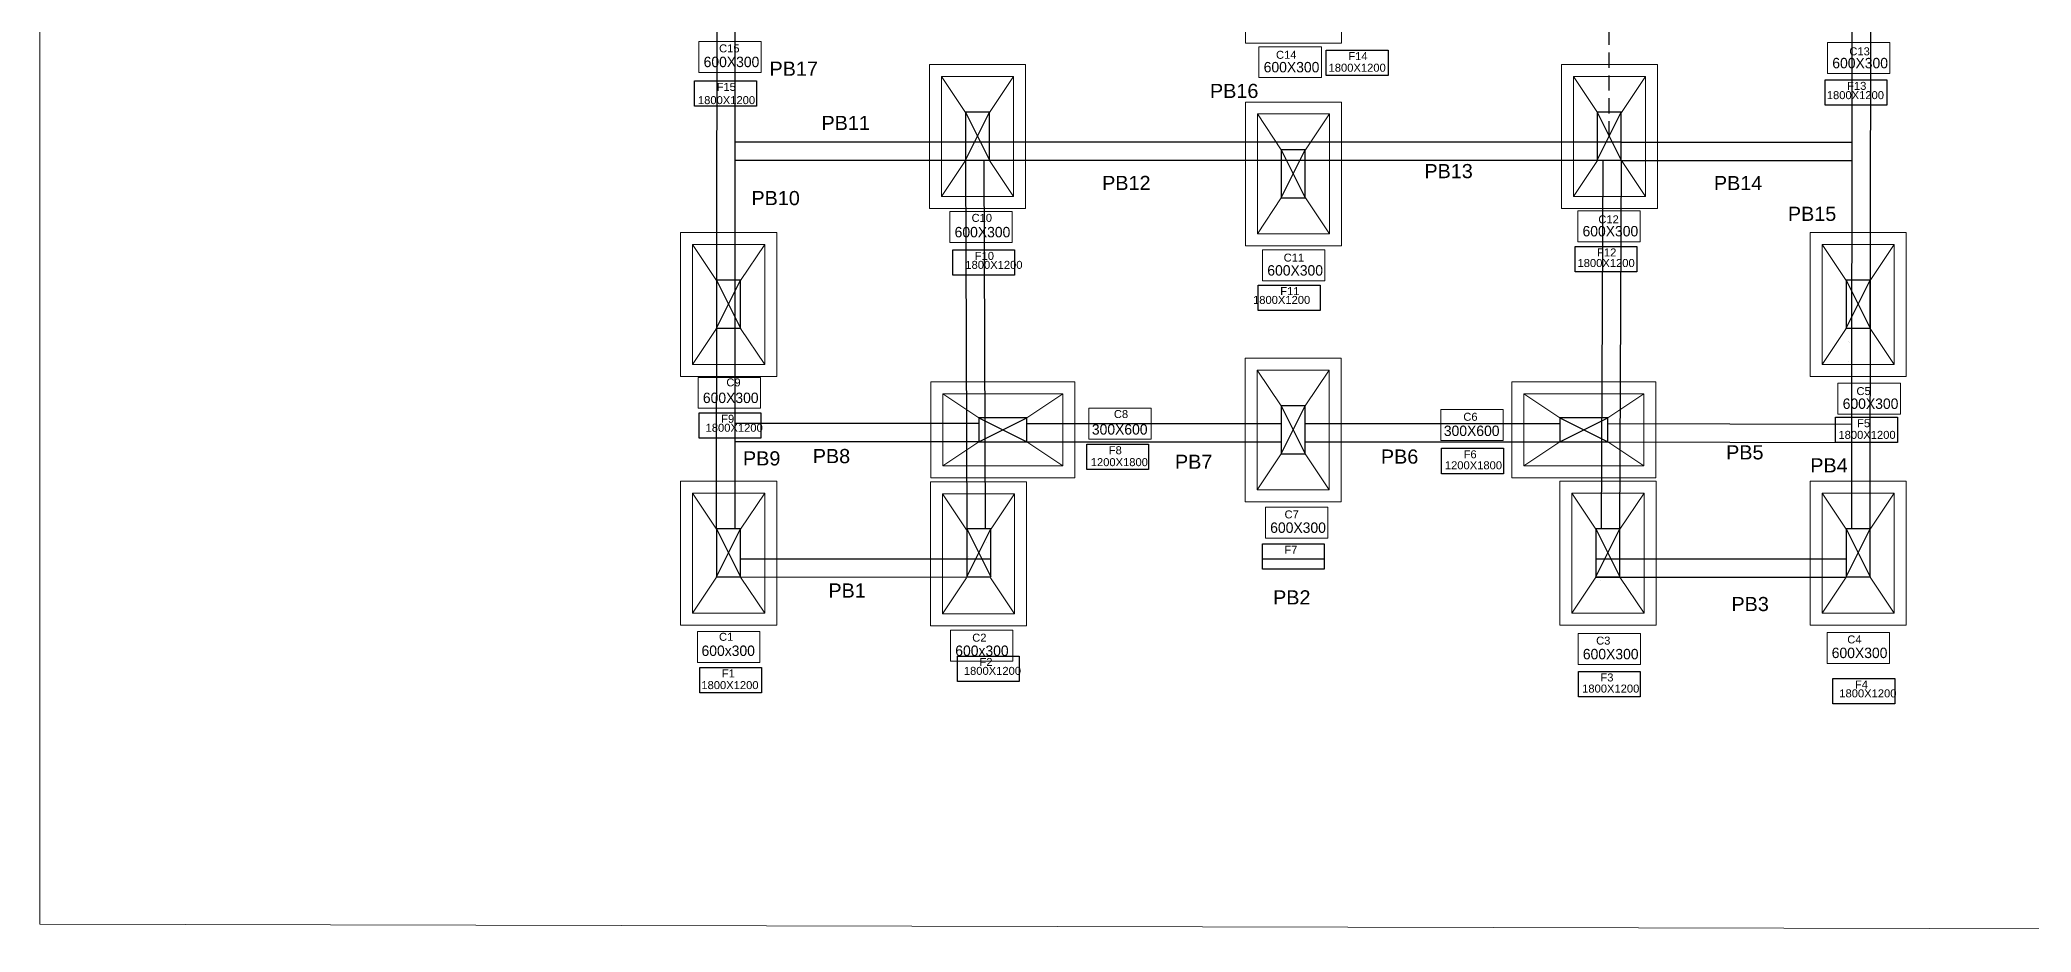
# Model space of a CAD drawing. Header units: millimetres. Extents: x -1932176 to 78768, y -1967 to 1266654.
# Drawn here: x -453483 to -428595, y 471377 to 482537 of the extents above; entities that cross this region are included whole.
import ezdxf

# ---------------------------------------------------------------- set-up
doc = ezdxf.new("R2010")
doc.units = ezdxf.units.MM
doc.linetypes.add('DASHDOTX2', pattern=[50.8, 25.4, -12.7, 0, -12.7])
doc.linetypes.add('DASHED2', pattern=[9.525, 6.35, -3.175])
for name, color, linetype, lineweight in [('CENTERLINE', 251, 'DASHDOTX2', 15), ('Layer2', 7, 'Continuous', 5), ('SHEET', 7, 'Continuous', 13), ('text', 252, 'Continuous', 5)]:
    doc.layers.add(name, color=color, linetype=linetype, lineweight=lineweight)
doc.layers.add('foundation', color=160, linetype='Continuous', lineweight=9, transparency=0.1)
doc.styles.get("Standard").update_dxf_attribs({"font": 'arial.ttf'})

msp = doc.modelspace()

# ---------------------------------------------------------------- linework, layer by layer
at = {"ltscale": 30}
for p, q in [((-430835.63188, 476418.19946), (-430830.49568, 488012.19006)), ((-430605.63188, 476418.19946), (-430593.358, 488011.93901)), ((-445023.96606, 476418.19946), (-445012.89369, 486877.00225)), ((-444793.96606, 476418.19946), (-444792.58309, 486877.00225)), ((-433716.10785, 481258.19986), (-444793.96606, 481258.19986)), ((-433716.10785, 481258.19986), (-430835.63188, 481258.19986)), ((-433716.10785, 481028.19986), (-444793.96606, 481028.19986)), ((-441913.22595, 481028.19986), (-441896.54799, 476420.60031)), ((-441683.22745, 481029.03238), (-441666.5495, 476421.43283)), ((-433965.18468, 476421.55267), (-433946.10588, 481029.15222)), ((-433735.18666, 476420.60031), (-433716.10785, 481028.19986)), ((-433716.10785, 481028.19986), (-430835.63188, 481028.19986)), ((-441746.64628, 477740.20627), (-444793.96606, 477740.20627)), ((-441146.89166, 477740.08358), (-437968.13515, 477740.08358)), ((-437668.13515, 477740.08358), (-434485.33375, 477740.08358)), ((-433884.68193, 477740.08265), (-430834.98006, 477731.43973)), ((-441746.64628, 477510.20627), (-444793.96606, 477510.20627)), ((-441146.89166, 477510.08358), (-437968.13515, 477510.08358)), ((-437668.13515, 477510.08358), (-434485.33375, 477510.08358)), ((-433885.33375, 477510.08358), (-430835.63188, 477501.44066)), ((-444723.96606, 476048.19946), (-441596.54799, 476048.19946)), ((-438203.91211, 476048.19946), (-437431.61195, 476048.19946)), ((-434035.18666, 476048.19946), (-430905.63188, 476048.19946)), ((-444723.96606, 475818.19946), (-441896.54799, 475820.60031)), ((-434033.98623, 475818.19946), (-430905.63188, 475818.19946))]:
    msp.add_line(p, q, dxfattribs=at)
at = {"color": 252, "linetype": 'DASHED2', "ltscale": 30}
msp.add_line((-433867.30828, 481330.60071), (-433867.30828, 482926.61514), dxfattribs=at)
for p, q in [((-441914.42637, 481630.60071), (-441614.42637, 481030.60071)), ((-441914.42637, 481030.60071), (-441614.42637, 481630.60071)), ((-434017.30828, 481630.60071), (-433717.30828, 481030.60071)), ((-434017.30828, 481030.60071), (-433717.30828, 481630.60071)), ((-437968.13515, 481161.25027), (-437668.13515, 480561.25027)), ((-437968.13515, 480561.25027), (-437668.13515, 481161.25027)), ((-445025.16648, 479531.10883), (-444725.16648, 478931.10883)), ((-445025.16648, 478931.10883), (-444725.16648, 479531.10883)), ((-430906.8323, 479531.10889), (-430606.8323, 478931.10889)), ((-430906.8323, 478931.10889), (-430606.8323, 479531.10889)), ((-437968.13515, 477960.20627), (-437668.13515, 477360.20627)), ((-437968.13515, 477360.20627), (-437668.13515, 477960.20627)), ((-441746.64628, 477510.20627), (-441146.64628, 477810.20627)), ((-441746.64628, 477810.20627), (-441146.64628, 477510.20627)), ((-434485.08837, 477510.20627), (-433885.08837, 477810.20627)), ((-434485.08837, 477810.20627), (-433885.08837, 477510.20627)), ((-445025.16648, 476420.60031), (-444725.16648, 475820.60031)), ((-445025.16648, 475820.60031), (-444725.16648, 476420.60031)), ((-441896.54799, 476420.60031), (-441596.54799, 475820.60031)), ((-441896.54799, 475820.60031), (-441596.54799, 476420.60031)), ((-434035.18666, 476420.60031), (-433735.18666, 475820.60031)), ((-434035.18666, 475820.60031), (-433735.18666, 476420.60031)), ((-430906.8323, 476420.60031), (-430606.8323, 475820.60031)), ((-430906.8323, 475820.60031), (-430606.8323, 476420.60031))]:
    msp.add_line(p, q)
at = {"linetype": 'ByBlock', "transparency": 33554687}
for p, q in [((-441751.65085, 481200.60071), (-441751.64628, 481200.60071)), ((-441914.42637, 481030.60071), (-441614.42637, 481030.60071)), ((-441649.56372, 476250.09219), (-441649.50574, 476250.09219)), ((-441895.13356, 476050.60071), (-441895.13356, 476050.59258)), ((-441875.13356, 476070.60071), (-441875.14169, 476070.60071)), ((-441875.04009, 475820.60031), (-441875.04005, 475820.50956)), ((-433977.21859, 475774.28209), (-433977.21856, 475774.19134))]:
    msp.add_line(p, q, dxfattribs=at)
at = {"color": 12, "ltscale": 30}
msp.add_line((-444793.96606, 481028.19986), (-444793.96606, 481028.19986), dxfattribs=at)
at = {"color": 252, "linetype": 'ByBlock', "true_color": 0x939598, "transparency": 33554687}
for p, q in [((-430880.07155, 478765.61234), (-430880.06342, 478765.61234)), ((-430860.07154, 478745.61234), (-430860.07155, 478745.60421)), ((-430880.16501, 478515.61194), (-430880.16505, 478515.52119))]:
    msp.add_line(p, q, dxfattribs=at)
at = {"color": 252, "ltscale": 30}
for points in [[(-437404.82241, 482407.51193), (-436632.52225, 482407.51193), (-436632.52225, 482089.98071), (-437404.82241, 482089.98071)], [(-445299.41451, 482023.06754), (-444527.11435, 482023.06754), (-444527.11435, 481705.53632), (-445299.41451, 481705.53632)], [(-431170.09804, 482035.89221), (-430397.79788, 482035.89221), (-430397.79788, 481718.36099), (-431170.09804, 481718.36099)], [(-442073.23224, 479909.81756), (-441300.93208, 479909.81756), (-441300.93208, 479592.28634), (-442073.23224, 479592.28634)], [(-434295.03911, 479953.08689), (-433522.73895, 479953.08689), (-433522.73895, 479635.55567), (-434295.03911, 479635.55567)], [(-438254.93211, 479469.54494), (-437482.63195, 479469.54494), (-437482.63195, 479152.01372), (-438254.93211, 479152.01372)], [(-445242.43153, 477872.73276), (-444470.13137, 477872.73276), (-444470.13137, 477555.20154), (-445242.43153, 477555.20154)], [(-431039.54677, 477818.97188), (-430267.24661, 477818.97188), (-430267.24661, 477501.44066), (-431039.54677, 477501.44066)], [(-440398.03553, 477479.33534), (-439625.73537, 477479.33534), (-439625.73537, 477161.80412), (-440398.03553, 477161.80412)], [(-435963.21449, 477428.37703), (-435190.91433, 477428.37703), (-435190.91433, 477110.84581), (-435963.21449, 477110.84581)], [(-438203.91211, 476233.93871), (-437431.61195, 476233.93871), (-437431.61195, 475916.40748), (-438203.91211, 475916.40748)], [(-445233.70314, 474688.1563), (-444461.40298, 474688.1563), (-444461.40298, 474370.62508), (-445233.70314, 474370.62508)], [(-442013.584, 474830.73847), (-441241.28384, 474830.73847), (-441241.28384, 474513.20725), (-442013.584, 474513.20725)], [(-434253.45836, 474638.00835), (-433481.1582, 474638.00835), (-433481.1582, 474320.47713), (-434253.45836, 474320.47713)], [(-431072.63096, 474548.85052), (-430300.3308, 474548.85052), (-430300.3308, 474231.3193), (-431072.63096, 474231.3193)]]:
    msp.add_lwpolyline(points, close=True, dxfattribs=at)
for points in [[(-441914.42637, 481030.60071), (-441614.42637, 481030.60071), (-441614.42637, 481630.60071), (-441914.42637, 481630.60071)], [(-434017.30828, 481030.60071), (-433717.30828, 481030.60071), (-433717.30828, 481630.60071), (-434017.30828, 481630.60071)], [(-437968.13515, 480561.25027), (-437668.13515, 480561.25027), (-437668.13515, 481161.25027), (-437968.13515, 481161.25027)], [(-445025.16648, 478931.10883), (-444725.16648, 478931.10883), (-444725.16648, 479531.10883), (-445025.16648, 479531.10883)], [(-430906.8323, 478931.10889), (-430606.8323, 478931.10889), (-430606.8323, 479531.10889), (-430906.8323, 479531.10889)], [(-437968.13515, 477360.20627), (-437668.13515, 477360.20627), (-437668.13515, 477960.20627), (-437968.13515, 477960.20627)], [(-441746.64628, 477510.20627), (-441146.64628, 477510.20627), (-441146.64628, 477810.20627), (-441746.64628, 477810.20627)], [(-434485.08837, 477510.20627), (-433885.08837, 477510.20627), (-433885.08837, 477810.20627), (-434485.08837, 477810.20627)], [(-445025.16648, 475820.60031), (-444725.16648, 475820.60031), (-444725.16648, 476420.60031), (-445025.16648, 476420.60031)], [(-441896.54799, 475820.60031), (-441596.54799, 475820.60031), (-441596.54799, 476420.60031), (-441896.54799, 476420.60031)], [(-434035.18666, 475820.60031), (-433735.18666, 475820.60031), (-433735.18666, 476420.60031), (-434035.18666, 476420.60031)], [(-430906.8323, 475820.60031), (-430606.8323, 475820.60031), (-430606.8323, 476420.60031), (-430906.8323, 476420.60031)]]:
    msp.add_lwpolyline(points, close=True)
at = {"layer": 'foundation', "color": 5, "ltscale": 30}
for p, q in [((-441913.22595, 481628.19986), (-442213.10326, 482077.95448)), ((-441613.22595, 481628.19986), (-441313.10326, 482077.95448)), ((-434016.10785, 481628.19986), (-434315.98516, 482077.95448)), ((-433716.10785, 481628.19986), (-433415.98516, 482077.95448)), ((-437966.5616, 481159.59568), (-438266.43891, 481609.35029)), ((-437666.5616, 481159.59568), (-437366.43891, 481609.35029)), ((-441913.22595, 481028.19986), (-442213.10326, 480577.95448)), ((-441613.22595, 481028.19986), (-441313.10326, 480577.95448)), ((-434016.10785, 481028.19986), (-434315.98516, 480577.95448)), ((-433716.10785, 481028.19986), (-433415.98516, 480577.95448)), ((-437966.5616, 480559.59568), (-438266.43891, 480109.35029)), ((-437666.5616, 480559.59568), (-437366.43891, 480109.35029)), ((-445023.96606, 479528.70799), (-445323.84337, 479978.4626)), ((-444723.96606, 479528.70799), (-444423.84337, 479978.4626)), ((-430905.63188, 479528.70805), (-431205.50919, 479978.46267)), ((-430605.63188, 479528.70805), (-430305.50919, 479978.46267)), ((-445023.96606, 478928.70799), (-445323.84337, 478478.4626)), ((-444723.96606, 478928.70799), (-444423.84337, 478478.4626)), ((-430905.63188, 478928.70805), (-431205.50919, 478478.46267)), ((-430605.63188, 478928.70805), (-430305.50919, 478478.46267)), ((-437966.93473, 477957.80542), (-438266.81204, 478407.56004)), ((-437666.93473, 477957.80542), (-437366.81204, 478407.56004)), ((-441746.89166, 477810.08358), (-442196.64628, 478110.20627)), ((-441146.89166, 477810.08358), (-440696.64628, 478110.20627)), ((-434485.33375, 477810.08358), (-434935.08837, 478110.20627)), ((-433885.33375, 477810.08358), (-433435.08837, 478110.20627)), ((-441746.89166, 477510.08358), (-442196.64628, 477210.20627)), ((-441146.89166, 477510.08358), (-440696.64628, 477210.20627)), ((-437966.93473, 477357.80542), (-438266.81204, 476907.56004)), ((-437666.93473, 477357.80542), (-437366.81204, 476907.56004)), ((-434485.33375, 477510.08358), (-434935.08837, 477210.20627)), ((-433885.33375, 477510.08358), (-433435.08837, 477210.20627)), ((-445023.96606, 476418.19946), (-445323.84337, 476867.95408)), ((-444723.96606, 476418.19946), (-444423.84337, 476867.95408)), ((-441900.44585, 476408.00289), (-442200.32316, 476857.75751)), ((-441600.44585, 476408.00289), (-441300.32316, 476857.75751)), ((-434033.98623, 476418.19946), (-434333.86354, 476867.95408)), ((-433733.98623, 476418.19946), (-433433.86354, 476867.95408)), ((-430905.63188, 476418.19946), (-431205.50919, 476867.95408)), ((-430605.63188, 476418.19946), (-430305.50919, 476867.95408)), ((-445023.96606, 475818.19946), (-445323.84337, 475367.95408)), ((-444723.96606, 475818.19946), (-444423.84337, 475367.95408)), ((-441900.44585, 475808.00289), (-442200.32316, 475357.75751)), ((-441600.44585, 475808.00289), (-441300.32316, 475357.75751)), ((-434033.98623, 475818.19946), (-434333.86354, 475367.95408)), ((-433733.98623, 475818.19946), (-433433.86354, 475367.95408)), ((-430905.63188, 475818.19946), (-431205.50919, 475367.95408)), ((-430605.63188, 475818.19946), (-430305.50919, 475367.95408))]:
    msp.add_line(p, q, dxfattribs=at)
for points in [[(-438416.43891, 482495.14485), (-437216.43891, 482495.14485), (-437216.43891, 484295.14485), (-438416.43891, 484295.14485)], [(-434465.98516, 480427.95448), (-433265.98516, 480427.95448), (-433265.98516, 482227.95448), (-434465.98516, 482227.95448)], [(-442213.10326, 480577.95448), (-441313.10326, 480577.95448), (-441313.10326, 482077.95448), (-442213.10326, 482077.95448)], [(-434315.98516, 480577.95448), (-433415.98516, 480577.95448), (-433415.98516, 482077.95448), (-434315.98516, 482077.95448)], [(-438416.43891, 479959.35029), (-437216.43891, 479959.35029), (-437216.43891, 481759.35029), (-438416.43891, 481759.35029)], [(-438266.43891, 480109.35029), (-437366.43891, 480109.35029), (-437366.43891, 481609.35029), (-438266.43891, 481609.35029)], [(-445473.84337, 478328.4626), (-444273.84337, 478328.4626), (-444273.84337, 480128.4626), (-445473.84337, 480128.4626)], [(-431355.50919, 478328.46267), (-430155.50919, 478328.46267), (-430155.50919, 480128.46267), (-431355.50919, 480128.46267)], [(-445323.84337, 478478.4626), (-444423.84337, 478478.4626), (-444423.84337, 479978.4626), (-445323.84337, 479978.4626)], [(-431205.50919, 478478.46267), (-430305.50919, 478478.46267), (-430305.50919, 479978.46267), (-431205.50919, 479978.46267)], [(-438416.81204, 476757.56004), (-437216.81204, 476757.56004), (-437216.81204, 478557.56004), (-438416.81204, 478557.56004)], [(-438266.81204, 476907.56004), (-437366.81204, 476907.56004), (-437366.81204, 478407.56004), (-438266.81204, 478407.56004)], [(-440546.64628, 477060.20627), (-440546.64628, 478260.20627), (-442346.64628, 478260.20627), (-442346.64628, 477060.20627)], [(-440696.64628, 477210.20627), (-440696.64628, 478110.20627), (-442196.64628, 478110.20627), (-442196.64628, 477210.20627)], [(-433285.08837, 477060.20627), (-433285.08837, 478260.20627), (-435085.08837, 478260.20627), (-435085.08837, 477060.20627)], [(-433435.08837, 477210.20627), (-433435.08837, 478110.20627), (-434935.08837, 478110.20627), (-434935.08837, 477210.20627)], [(-445473.84337, 475217.95408), (-444273.84337, 475217.95408), (-444273.84337, 477017.95408), (-445473.84337, 477017.95408)], [(-445323.84337, 475367.95408), (-444423.84337, 475367.95408), (-444423.84337, 476867.95408), (-445323.84337, 476867.95408)], [(-442350.32316, 475207.75751), (-441150.32316, 475207.75751), (-441150.32316, 477007.75751), (-442350.32316, 477007.75751)], [(-442200.32316, 475357.75751), (-441300.32316, 475357.75751), (-441300.32316, 476857.75751), (-442200.32316, 476857.75751)], [(-434483.86354, 475217.95408), (-433283.86354, 475217.95408), (-433283.86354, 477017.95408), (-434483.86354, 477017.95408)], [(-434333.86354, 475367.95408), (-433433.86354, 475367.95408), (-433433.86354, 476867.95408), (-434333.86354, 476867.95408)], [(-431355.50919, 475217.95408), (-430155.50919, 475217.95408), (-430155.50919, 477017.95408), (-431355.50919, 477017.95408)], [(-431205.50919, 475367.95408), (-430305.50919, 475367.95408), (-430305.50919, 476867.95408), (-431205.50919, 476867.95408)]]:
    msp.add_lwpolyline(points, close=True, dxfattribs=at)
at = {"layer": 'foundation', "ltscale": 30}
msp.add_lwpolyline([(-442363.10326, 480427.95448), (-441163.10326, 480427.95448), (-441163.10326, 482227.95448), (-442363.10326, 482227.95448)], close=True, dxfattribs=at)
at = {"layer": 'Layer2', "color": 252, "true_color": 0x939598, "transparency": 33554687}
for points in [[(-445245.71715, 482516.414), (-444465.97273, 482516.414), (-444465.97273, 482129.23343), (-445245.71715, 482129.23343)], [(-438245.95914, 482451.10485), (-437466.21472, 482451.10485), (-437466.21472, 482063.92427), (-438245.95914, 482063.92427)], [(-431139.51884, 482501.97132), (-430359.77443, 482501.97132), (-430359.77443, 482114.79075), (-431139.51884, 482114.79075)], [(-442108.64406, 480388.05802), (-441328.89964, 480388.05802), (-441328.89964, 480000.87745), (-442108.64406, 480000.87745)], [(-434261.2519, 480399.73615), (-433481.50748, 480399.73615), (-433481.50748, 480012.55557), (-434261.2519, 480012.55557)], [(-438200.6632, 479909.58316), (-437420.91879, 479909.58316), (-437420.91879, 479522.40259), (-438200.6632, 479522.40259)], [(-445255.09087, 478315.65395), (-444475.34645, 478315.65395), (-444475.34645, 477928.47337), (-445255.09087, 477928.47337)], [(-431009.38602, 478242.34324), (-430229.64161, 478242.34324), (-430229.64161, 477855.16266), (-431009.38602, 477855.16266)], [(-440372.32435, 477929.84079), (-439592.57993, 477929.84079), (-439592.57993, 477542.66021), (-440372.32435, 477542.66021)], [(-435973.45186, 477912.20932), (-435193.70745, 477912.20932), (-435193.70745, 477525.02874), (-435973.45186, 477525.02874)], [(-438164.55032, 476692.16672), (-437384.80591, 476692.16672), (-437384.80591, 476304.98614), (-438164.55032, 476304.98614)], [(-445265.03869, 475138.78769), (-444485.29428, 475138.78769), (-444485.29428, 474751.60711), (-445265.03869, 474751.60711)], [(-442100.66124, 475152.79977), (-441320.91683, 475152.79977), (-441320.91683, 474765.61919), (-442100.66124, 474765.61919)], [(-434257.18048, 475110.88808), (-433477.43607, 475110.88808), (-433477.43607, 474723.7075), (-434257.18048, 474723.7075)], [(-431146.70451, 475126.04883), (-430366.9601, 475126.04883), (-430366.9601, 474738.86826), (-431146.70451, 474738.86826)]]:
    msp.add_lwpolyline(points, close=True, dxfattribs=at)
at = {"layer": 'SHEET'}
msp.add_lwpolyline([(-453482.91486, 501716.53711), (-409891.28407, 501614.73436), (-409891.28407, 471377.06484), (-453482.91486, 471478.86759)], close=True, dxfattribs=at)

# ---------------------------------------------------------------- texts
at = {"color": 252, "ltscale": 30, "char_height": 100, "attachment_point": 1}
for s, width, insert in [('F14', 0.0813718, (-437130.06048, 482382.61308)), ('\\P1800X1200', 1.3378704, (-437376.03573, 482404.83427)), ('\\P1800X1200', 1.3378704, (-445257.78634, 481999.45034)), ('F15', 0.0813718, (-445024.65259, 481998.16869)), ('\\P1800X1200', 1.3378704, (-431149.27231, 482061.81581)), ('F13', 0.0813718, (-430895.33611, 482010.99336)), ('F10', 0.0813718, (-441798.47032, 479884.91871)), ('F12', 0.0813718, (-434020.27719, 479928.18804)), ('\\P1800X1200', 1.3378704, (-441915.82275, 479939.40108)), ('\\P1800X1200', 1.3378704, (-434264.88561, 479962.43392)), ('F11', 0.0813718, (-437980.17019, 479444.64609)), ('\\P1800X1200', 1.3378704, (-438320.10106, 479500.83378)), ('F9', 0.0813718, (-444967.66961, 477847.83391)), ('\\P1800X1200', 1.3378704, (-445162.17074, 477902.31628)), ('\\P1800X1200', 1.3378704, (-431003.91929, 477813.41207)), ('F5', 0.0813718, (-430770.40806, 477791.90494)), ('F8', 0.0813718, (-440123.27361, 477454.43649)), ('F6', 0.0813718, (-435688.45256, 477403.47818)), ('\\P1200X1800', 1.3378704, (-440348.62996, 477472.00398)), ('\\P1200X1800', 1.3378704, (-435922.82945, 477432.83888)), ('F7', 0.0813718, (-437929.15018, 476209.03986)), ('F1', 0.0813718, (-444958.94122, 474663.25745)), ('\\P1800X1200', 1.3378704, (-441934.55104, 474862.02731)), ('F2', 0.0813718, (-441738.82207, 474805.83962)), ('F3', 0.0813718, (-433978.69643, 474613.1095)), ('\\P1800X1200', 1.3378704, (-445215.09736, 474683.85061)), ('\\P1800X1200', 1.3378704, (-434207.23915, 474640.43775)), ('\\P1800X1200', 1.3378704, (-430992.98409, 474580.54864)), ('F4', 0.0813718, (-430797.86904, 474523.95167))]:
    msp.add_mtext_dynamic_manual_height_columns(s, width=width, gutter_width=12.5, heights=[0], dxfattribs=dict(at, insert=insert))
at = {"layer": 'CENTERLINE'}
for s, p in [('PB17', (-444363.38514, 482087.4014)), ('PB16', (-438857.91841, 481809.48398)), ('PB11', (-443713.51828, 481408.79693)), ('PB12', (-440206.0883, 480658.55218)), ('PB13', (-436178.58941, 480806.66649)), ('PB14', (-432560.37692, 480657.1466)), ('PB10', (-444589.32476, 480469.39657)), ('PB15', (-431635.73018, 480272.63755)), ('PB9', (-444694.86169, 477214.14596)), ('PB8', (-443822.73862, 477243.06549)), ('PB6', (-436722.04879, 477236.63524)), ('PB5', (-432407.72488, 477289.49389)), ('PB7', (-439295.62349, 477171.85959)), ('PB4', (-431355.50919, 477127.02492)), ('PB1', (-443627.36205, 475561.79574)), ('PB2', (-438069.71356, 475475.87276)), ('PB3', (-432341.05812, 475392.43445))]:
    msp.add_text(s, height=177.016682, dxfattribs=at).set_placement(p)
at = {"layer": 'Layer2', "color": 252, "linetype": 'ByBlock', "lineweight": 9, "true_color": 0x939598, "transparency": 16777216, "char_height": 130, "attachment_point": 1}
for s, insert in [('{\\fCentury Gothic|b0|i0|c0|p34;600X300}', (-445186.7431, 482325.46114)), ('{\\fCentury Gothic|b0|i0|c0|p34;600X300}', (-438186.98509, 482260.15198)), ('{\\fCentury Gothic|b0|i0|c0|p34;600X300}', (-431080.54479, 482311.01846)), ('{\\fCentury Gothic|b0|i0|c0|p34;600X300}', (-442049.67001, 480197.10516)), ('{\\fCentury Gothic|b0|i0|c0|p34;600X300}', (-434202.27785, 480208.78329)), ('{\\fCentury Gothic|b0|i0|c0|p34;600X300}', (-438141.68915, 479718.6303)), ('{\\fCentury Gothic|b0|i0|c0|p34;600X300}', (-445196.11682, 478124.70108)), ('{\\fCentury Gothic|b0|i0|c0|p34;600X300}', (-430950.41197, 478051.39038)), ('{\\fCentury Gothic|b0|i0|c0|p34;300X600}', (-440334.5518, 477729.9042)), ('{\\fCentury Gothic|b0|i0|c0|p34;300X600}', (-435935.67932, 477712.27273)), ('{\\fCentury Gothic|b0|i0|c0|p34;600X300}', (-438105.57627, 476501.21385)), ('{\\fCentury Gothic|b0|i0|c0|p34;600x300}', (-445212.92884, 474961.8469)), ('{\\fCentury Gothic|b0|i0|c0|p34;600x300}', (-442041.68719, 474961.8469)), ('{\\fCentury Gothic|b0|i0|c0|p34;600X300}', (-434198.20643, 474919.93521)), ('{\\fCentury Gothic|b0|i0|c0|p34;600X300}', (-431087.73046, 474935.09597))]:
    msp.add_mtext_dynamic_manual_height_columns(s, width=741.9718666, gutter_width=57.3737, heights=[0], dxfattribs=dict(at, insert=insert))
at = {"layer": 'text', "color": 252, "true_color": 0x939598, "transparency": 16777216, "char_height": 99.743185, "attachment_point": 1}
for s, insert in [('C15', (-444993.53807, 482479.83459)), ('C14', (-438032.90783, 482399.33283)), ('C13', (-430867.63051, 482443.08874)), ('C10', (-441837.98399, 480360.1425)), ('C12', (-434004.69405, 480341.60171)), ('C11', (-437937.21228, 479863.12104)), ('C9', (-444902.76877, 478302.68481)), ('C5', (-430778.82718, 478193.87864)), ('C8', (-440059.08517, 477906.87871)), ('C6', (-435691.86732, 477872.63291)), ('C7', (-437926.30635, 476651.70395)), ('C1', (-444994.21058, 475120.94586)), ('C2', (-441829.56246, 475110.09377)), ('C3', (-434032.16349, 475073.51716)), ('C4', (-430893.47414, 475088.21181))]:
    msp.add_mtext_dynamic_manual_height_columns(s, width=1.2192188, gutter_width=1, heights=[0], dxfattribs=dict(at, insert=insert))

doc.saveas('drawing.dxf')
